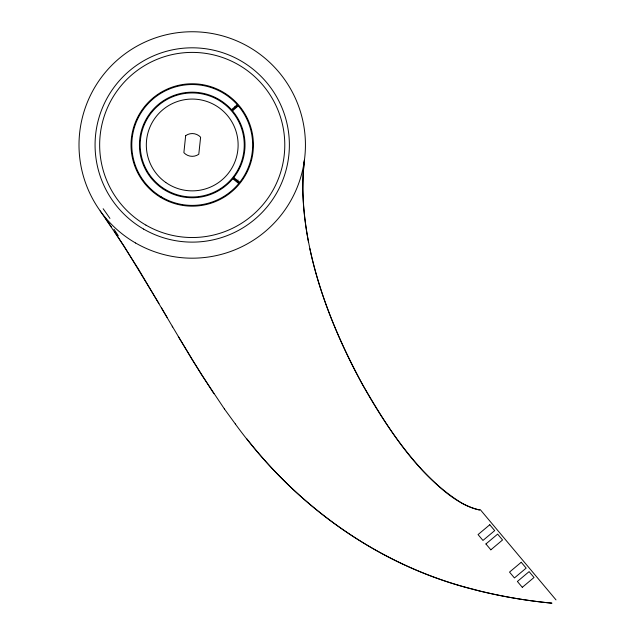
<?xml version="1.0" encoding="UTF-8"?>
<svg xmlns="http://www.w3.org/2000/svg" width="635" height="635" viewBox="0 0 635 635"><rect width="100%" height="100%" fill="white"/><g stroke="black" fill="none" stroke-linecap="round" stroke-linejoin="round"><path stroke-width="0.95" d="M231.505 109.712L237.276 104.688M232.013 110.292L237.776 105.267M232.513 110.871L238.284 105.839M485.918 543.965L497.642 534.13L502.547 539.98L490.839 549.823M521.24 562.261L509.524 572.095L514.429 577.945L526.161 568.119L521.248 562.269M517.39 581.469L529.106 571.635L534.019 577.485L522.303 587.327M474.281 589.542L474.004 589.47C383.873 566.976 303.824 511.834 246.896 438.904M478.607 590.653C380.286 567.5 294.275 505.174 235.323 423.958M233.759 177.53L239.712 182.34M233.283 178.125L239.228 182.936M232.799 178.721L238.752 183.531M480.266 509.635L555.99 599.877M485.926 543.973L490.831 549.815M517.398 581.477L522.303 587.319M224.345 408.876L235.585 424.315M100.195 210.907L124.031 246.062L158.956 303.514M105.87 218.94L111.355 226.893M178.316 336.566L201.533 374.698L224.472 409.051M114.625 231.743L138.43 269.049L172.688 326.993M213.924 393.716L192.397 360.021L172.22 326.199M161.457 307.792L167.076 317.405M309.785 248.404C317.802 285.583 331.184 321.445 347.615 355.687A586.184 586.184 0 0 0 362.506 384.524C388.501 429.173 417.481 475.829 462.47 503.523C467.868 506.444 473.615 508.849 479.671 510C456.66 504.587 438.928 487.299 422.981 470.845C399.153 444.873 379.627 415.25 362.506 384.524C329.97 324.421 304.419 258.239 302.816 189.166L303.157 174.109L304.506 159.48C301.014 186.92 303.236 214.797 308.451 241.871M103.132 208.732A117.634 21.423 54.4 0 1 109.95 218.424M113.998 229.251A45.577 3.072 55 0 1 118.245 235.648M478.584 590.733A512.199 512.199 0 0 0 551.982 603.171A509.199 509.199 0 0 1 474.258 589.645M238.022 180.03A57.682 57.682 0 0 1 236.974 181.348M235.021 106.299A57.682 57.682 0 0 1 236.133 107.569M185.666 135.636L183.88 152.662A11.374 11.374 0 0 0 198.787 154.265L200.612 137.208A11.374 11.374 0 0 0 185.682 135.652M489.775 524.756L478.052 534.591L482.965 540.441L494.689 530.614L489.775 524.764M162.687 188.714A52.784 52.784 0 0 0 244.88 148.669A52.784 52.784 0 0 0 169.1 97.512A52.784 52.784 0 0 0 162.687 188.714M161.187 196.818A60.436 60.436 0 0 0 252.651 145.915A60.436 60.436 0 0 0 162.83 92.162A60.436 60.436 0 0 0 161.187 196.818M165.6 189.651A52.014 52.014 0 0 0 244.237 145.685A52.014 52.014 0 0 0 166.838 99.56A52.014 52.014 0 0 0 165.6 189.651M143.645 229.1A97.147 97.147 0 0 0 289.377 144.963A97.147 97.147 0 0 0 143.645 60.833A97.147 97.147 0 0 0 143.645 229.1M145.939 225.123A92.559 92.559 0 0 0 284.782 144.963A92.559 92.559 0 0 0 145.939 64.802A92.559 92.559 0 0 0 145.939 225.123M165.798 182.491A45.895 45.895 0 0 0 237.934 149.09A45.895 45.895 0 0 0 172.942 103.314A45.895 45.895 0 0 0 165.798 182.491M135.612 243.014A113.213 113.213 0 0 0 305.435 144.963A113.213 113.213 0 0 0 135.612 46.919A113.213 113.213 0 0 0 135.612 243.014M160.306 197.175A61.198 61.198 0 0 0 253.405 146.502A61.198 61.198 0 0 0 162.965 91.218A61.198 61.198 0 0 0 160.306 197.175"/></g></svg>
